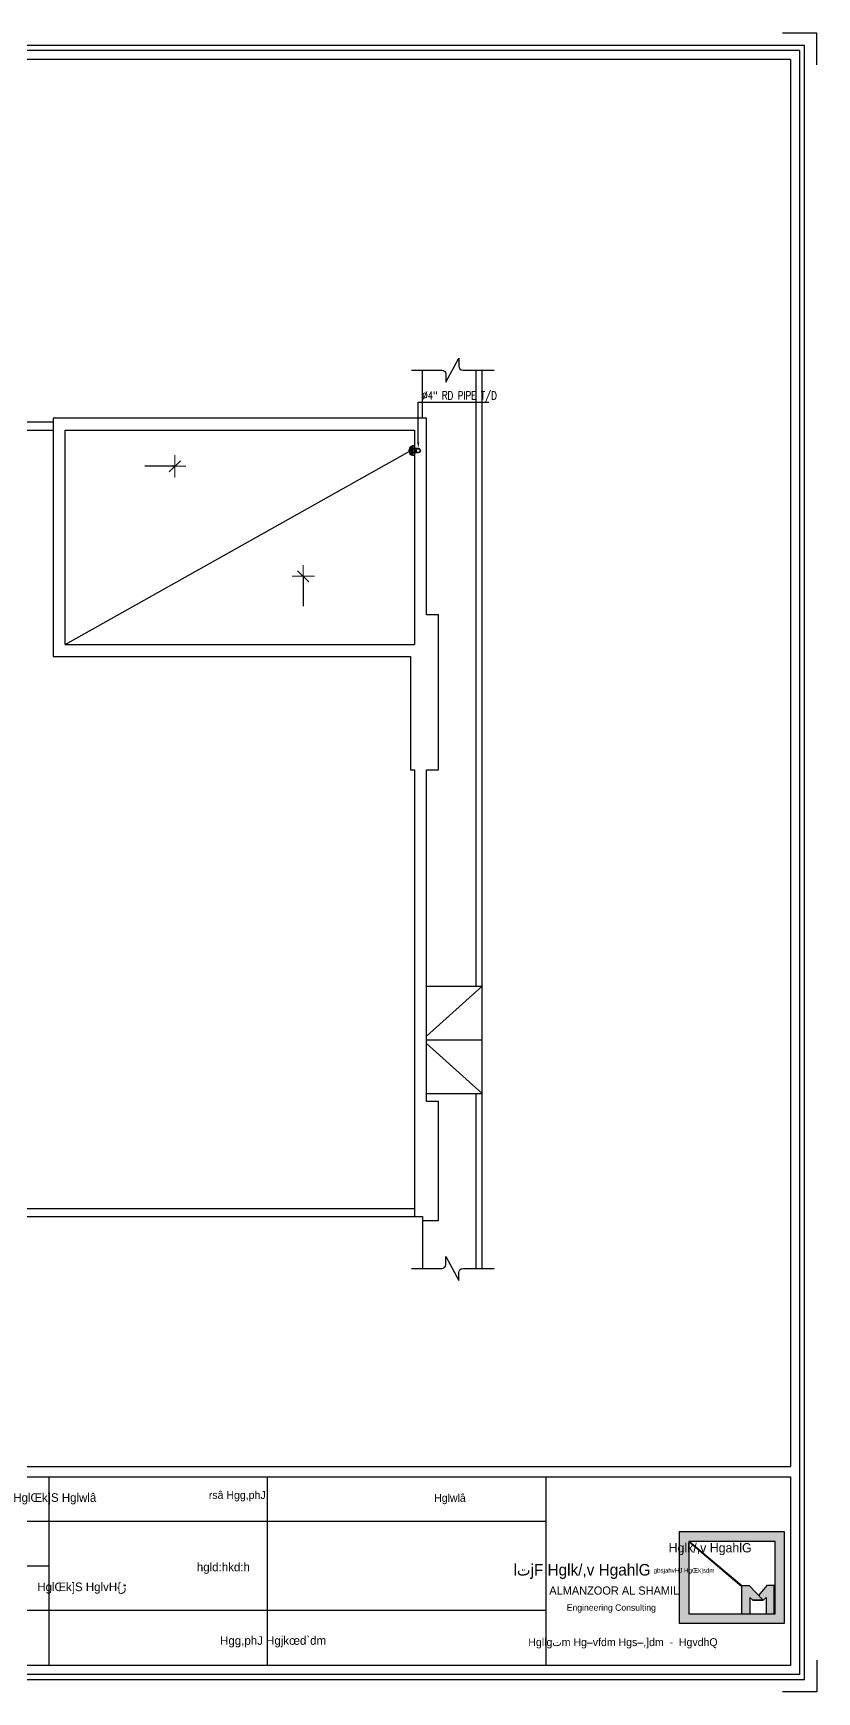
# Model space of a CAD drawing. Header units: metres. Extents: x -658 to -58, y -713 to -118.
# Drawn here: x -308.85 to -289.12, y -221.91 to -180.16 of the extents above; entities that cross this region are included whole.
import ezdxf
from ezdxf import colors
from ezdxf.entities.mleader import LeaderData, LeaderLine
from ezdxf.math import Vec2, Vec3

# ---------------------------------------------------------------- set-up
doc = ezdxf.new("R2010")
doc.units = ezdxf.units.M
doc.header["$LTSCALE"] = 100
doc.layers.add('DM_OUT', color=8, linetype='Continuous', lineweight=15)
doc.layers.add('Fram', color=7, linetype='Continuous', lineweight=25)
for name, color, linetype in [('plan', 8, 'Continuous'), ('RWP', 6, 'Continuous'), ('slope arrow', 255, 'Continuous'), ('WATER TEXT', 3, 'Continuous')]:
    doc.layers.add(name, color=color, linetype=linetype)
doc.styles.add('02-GROUND-FOR WORK$0$MZ', font='romans.shx', dxfattribs={"width": 0.8})
doc.styles.add('30X40', font='framd.ttf')
doc.styles.add('arbic', font='sosa.shx')
doc.styles.add('DM', font='ARIALUNI.TTF', dxfattribs={"height": 0.2})
doc.dimstyles.new('Copy of DM', dxfattribs={"dimtxt": 0.2, "dimasz": 0.07, "dimexe": 0.15, "dimexo": 0.063, "dimgap": 0.07, "dimtad": 1, "dimzin": 0, "dimdsep": 46, "dimtxsty": 'DM', "dimblk": 'TK', "dimcen": 0.09, "dimclrd": 74, "dimadec": 8, "dimazin": 0, "dimtfac": 1, "dimtmove": 2, "dimatfit": 1, "dimldrblk": 'TK', "dimfxl": 1, "dimtolj": 1, "dimtzin": 0, "dimarcsym": 0})

# ---------------------------------------------------------------- blocks, each defined once
blk = doc.blocks.new('A$Cb06f5615')
at = {"layer": 'plan'}
for p, q in [((-1.802800996135602, 21.40949198694278), (-1.802800996135602, 22.61898397388558)), ((-0.4528009961355792, 7.109491986910825), (-0.4528009961355792, 22.61898397388558)), ((-0.302800996135602, 0), (-0.302800996135602, 22.61898397388558)), ((-11.10280099613556, 21.30949198694276), (-41.80280099613549, 21.30949198694287)), ((-28.70354420505566, 21.10949198694283), (-11.10280099613556, 21.10949198694283)), ((-10.8028009961356, 21.10949198694271), (-2.002800996135591, 21.10949198694271)), ((-10.8028009961356, 15.70949198694262), (-10.8028009961356, 21.10949198694271)), ((-2.002800996135591, 21.10949198694271), (-2.002800996135591, 15.70949198694262)), ((-10.8028009961356, 15.70949198694262), (-2.002800996135591, 15.70949198694262)), ((-2.002800996135591, 12.55949198697482), (-2.002800996135591, 1.309491986942817)), ((-1.702800996135693, 7.109491986910825), (-0.302800996135602, 7.109491986910825)), ((-1.702800996135693, 5.759491986910803), (-0.302800996135602, 5.759491986910803)), ((-1.702800996135693, 4.40949198691078), (-0.302800996135602, 4.40949198691078)), ((-0.4528009961355792, 0), (-0.4528009961355792, 4.409491986910723)), ((-41.80280099613549, 1.309491986942874), (-1.802800996135602, 1.309491986942817)), ((-2.002800996135591, 1.509491986942862), (-30.00354420505579, 1.509491986942805)), ((-1.802800996135602, 1.309491986942817), (-1.802800996135602, 0))]:
    blk.add_line(p, q, dxfattribs=at)
for points in [[(-2.081583732264789, 22.61898397388558), (-1.316926012526892, 22.61898397388558, -0.414213562373095), (-1.216926012527438, 22.51898397388567), (-1.216926012527438, 22.31496770281291), (-0.8886759797437662, 22.91499996352803), (-0.8886759797437662, 22.71898397388549, 0.414213562373095), (-0.7886759797438572, 22.61898397388558), (0, 22.61898397388558)], [(-2.081583732264789, 0), (-1.316926012526892, 0, 0.414213562373095), (-1.216926012527438, 0.09999999999990905), (-1.216926012527438, 0.304016271072669), (-0.8886759797437662, -0.2960159896424557), (-0.8886759797437662, -0.09999999999990905, -0.414213562373095), (-0.7886759797438572, 0), (0, 0)]]:
    blk.add_lwpolyline(points, format="xyb", dxfattribs=at)
for points in [[(-1.802800996135545, 1.209491986942851), (-1.402800996135682, 1.209491986942851), (-1.402800996135682, 4.209491986942851), (-1.702800996135693, 4.209491986942851), (-1.702800996135693, 12.55949198697482), (-1.402800996135682, 12.55949198697482), (-1.402800996135682, 16.45949198691051), (-1.702800996135636, 16.45949198691051), (-1.702800996135636, 21.40949198694278), (-11.10280099613556, 21.40949198694278), (-11.10280099613556, 15.40949198694267), (-2.1028009961355, 15.40949198694267), (-2.1028009961355, 12.55949198697482), (-2.002800996135591, 12.55949198697482)], [(-0.302800996135602, 7.109491986910825), (-1.702800996135693, 5.849491986910721)], [(-1.702800996135693, 5.669491986910884), (-0.302800996135602, 4.40949198691078)]]:
    blk.add_lwpolyline(points, dxfattribs=at)
blk = doc.blocks.new('TK')
at = {"layer": 'DM_OUT'}
for p, q in [((1.414213562373094, 0), (-1.414213562373094, 0)), ((-0.7071067811865464, -0.7071067811865464), (0.7071067811865497, 0.7071067811865464)), ((0, 1.41421356237309), (0, -1.41421356237309))]:
    blk.add_line(p, q, dxfattribs=at)
blk = doc.blocks.new('Fram')
at = {"ltscale": 0.2}
h = blk.add_hatch(color=154, dxfattribs=at)
h.dxf.hatch_style = 1
h.paths.add_polyline_path([(-2.401247722956896, 2.788736570352569), (-2.401247722956896, 1.196914928099261), (-0.5616175798977565, 1.196914928099261), (-0.5616175798977565, 2.788736570352569)])
h.paths.add_polyline_path([(-0.7272022799068054, 2.623151870326922), (-0.7272022799068054, 1.362499628125391), (-2.235663022925777, 1.362499628125391), (-2.235663022925777, 2.623151870326922)], flags=16)
h = blk.add_hatch(color=154, dxfattribs=at)
h.dxf.hatch_style = 1
h.paths.add_polyline_path([(-2.222263333966112, 2.623151870326922), (-2.235663022925777, 2.623151870326922), (-1.306198699071501, 1.839315754433812), (-1.306198699071501, 1.85226536643205)])
at = {"ltscale": 0.2, "true_color": 0xffffff}
h = blk.add_hatch(color=7, dxfattribs=at)
h.dxf.hatch_style = 1
h.paths.add_polyline_path([(-1.171890114023199, 1.642930182152753), (-1.116665758179579, 1.596457794735727), (-0.9368719888204851, 1.596457794735727), (-1.181006652645934, 1.85265517434172), (-1.306198699071501, 1.85265517434172), (-1.306198699071501, 1.362499628125391), (-1.171890114023199, 1.362499628125391)])
at = {"ltscale": 0.2}
h = blk.add_hatch(color=154, dxfattribs=at)
h.dxf.hatch_style = 1
h.paths.add_polyline_path([(-0.8816476329987069, 1.642930182152753), (-0.8816476329987069, 1.362499628125391), (-0.7473390479288042, 1.362499628125391), (-0.7473390479288042, 1.85265517434172), (-0.8725310943543718, 1.85265517434172), (-1.018350499227381, 1.681962165697627), (-0.9368719888204851, 1.596457794735727)])
for p, q in [((-0.2175419706170487, 28.71044503047983), (-40.69072247540271, 28.71044503047983)), ((2.131628207280301e-13, 28.92798700111325), (-0.6005332444979103, 28.92798700111325)), ((-0.2175419706170487, 0.2175419706168213), (-0.2175419706170487, 28.71044503047983)), ((2.131628207280301e-13, 28.37507314729623), (2.131628207280301e-13, 28.92798700111325)), ((-0.3020107384033963, 28.62597626268234), (-40.60625370761636, 28.62597626268234)), ((-0.4575333873704039, 28.47045361369328), (-40.45073105873781, 28.47045361369328)), ((-0.4575333873704039, 28.47045361369328), (-0.4575333873704039, 3.930872548059369)), ((-0.3020107384033963, 28.62597626268234), (-0.3020107384033963, 0.3020107384249968)), ((-40.45073105873781, 3.930872548059369), (-0.4575333873704039, 3.930872548059369)), ((-40.45073105873781, 3.749429457597671), (-0.4575333873704039, 3.749429457597671)), ((-13.39888648593455, 3.749429457597671), (-13.39888648593455, 0.4575333874033447)), ((-9.59296713733579, 3.749429457597671), (-9.59296713733579, 0.4575333874033447)), ((-4.72956080898372, 3.749429457597671), (-4.72956080898372, 0.4575333874033447)), ((-0.4575333873704039, 3.749429457597671), (-0.4575333873704039, 0.4575333874033447)), ((-4.72956080898372, 2.97181621264258), (-40.34347971047328, 2.97181621264258)), ((-13.39888648593455, 2.194202967736828), (-19.61687414907578, 2.194202967736828)), ((-4.72956080898372, 1.416589722820163), (-19.61687414907578, 1.416589722803309)), ((-0.3020107384033963, 0.3020107384249968), (-40.60625370761636, 0.3020107384249968)), ((-0.4575333873704039, 0.4575333874033447), (-40.45073105873781, 0.4575333874033447)), ((2.131628207280301e-13, 0.5529138538115603), (2.131628207280301e-13, -2.557953848736361e-13)), ((-40.69072247540271, 0.2175419706168213), (-0.2175419706170487, 0.2175419706168213)), ((2.131628207280301e-13, -2.557953848736361e-13), (-0.6005332444979103, -2.557953848736361e-13))]:
    blk.add_line(p, q)
at = {"color": 154, "ltscale": 0.2}
for p, q in [((-2.235663022925777, 2.623151870326836), (-1.306198699071501, 1.839315754433756)), ((-2.222263333966112, 2.623151870326836), (-1.306198699071501, 1.852265366431965))]:
    blk.add_line(p, q, dxfattribs=at)
for points in [[(-0.5616175798977565, 2.788736570352484), (-2.401247722956896, 2.788736570352484), (-2.401247722956896, 1.196914928099176), (-0.5616175798977565, 1.196914928099176)], [(-0.7272022799068054, 2.623151870326836), (-2.235663022925777, 2.623151870326836), (-2.235663022925777, 1.362499628125306), (-0.7272022799068054, 1.362499628125306)]]:
    blk.add_lwpolyline(points, close=True, dxfattribs=at)
at = {"ltscale": 0.2}
blk.add_lwpolyline([(-1.306198699071501, 1.362499628125306), (-1.306198699071501, 1.852655174341635), (-1.181006652645934, 1.852655174341635), (-0.9368719888204851, 1.596457794735642), (-1.116665758179579, 1.596457794735642), (-1.171890114023199, 1.642930182152668), (-1.171890114023199, 1.362499628125306)], dxfattribs=at)
at = {"color": 154, "ltscale": 0.2}
for points in [[(-0.7473390479288042, 1.362499628125306), (-0.7473390479288042, 1.852655174341635), (-0.8725310943543718, 1.852655174341635), (-1.018350499226699, 1.68196216569774)], [(-1.116665758179579, 1.596457794735642), (-0.9368719888204851, 1.596457794735642), (-0.8816476329987069, 1.642930182152668), (-0.8816476329987069, 1.362499628125306)]]:
    blk.add_lwpolyline(points, dxfattribs=at)
at = {"style": 'arbic'}
for s, height, p in [('HglŒk]S Hglwlâ', 0.15, (-14.0211506177568, 3.313484396439662)), ('rsâ Hgg,phJ', 0.1376195567472951, (-10.60904705355119, 3.363766335909304)), ('Hglwlâ', 0.1376195567472951, (-6.677865778604883, 3.31342458610402)), ('hgld:hkd:h', 0.15, (-10.81786024060807, 2.102191226990726)), ('lتjF Hglk/,v HgahlG', 0.2, (-5.29305076908328, 2.028565453444344)), (' HglŒk]S HglvH{ڑ', 0.15, (-13.65781296893124, 1.755953278253401)), ('Hgg,phJ Hgjkœd`dm', 0.15, (-10.41241275107564, 0.8201865326377344)), ('Hgllgتm Hg–vfdm Hgs–,]dm  -  HgvdhQ', 0.1376195567472951, (-5.034366181552969, 0.7979572467863818))]:
    blk.add_text(s, height=height, dxfattribs=at).set_placement(p)
at = {"color": 9, "ltscale": 0.2, "style": 'arbic'}
for s, height, p in [('Hglk/,v HgahlG', 0.1610383288846767, (-2.586146266284914, 2.431749566638928)), ('gbsjahvHJ HgŒk]sdm', 0.07776753324681972, (-2.847619657975201, 2.079154751017285))]:
    blk.add_text(s, height=height, dxfattribs=at).set_placement(p)
at = {"color": 9, "ltscale": 0.2, "width": 83.41772714894827, "attachment_point": 1, "style": '30X40'}
for s, insert, char_height in [('ALMANZOOR AL SHAMIL', (-4.668520044717511, 1.837988259699841), 0.1432101496104114), ('Engineering Consulting', (-4.363529828824554, 1.525679776675133), 0.1124400373466352)]:
    blk.add_mtext(s, dxfattribs=dict(at, insert=insert, char_height=char_height))

msp = doc.modelspace()

# ---------------------------------------------------------------- hatches: boundary and pattern name
at = {"layer": 'RWP'}
h = msp.add_hatch(color=256, dxfattribs=at)
h.paths.add_polyline_path([(-299.2693237304698, -190.7860982159374), (-299.2689778726549, -190.5417511609616, 1.000000021560694)])
h.paths.add_polyline_path([(-299.2771347147387, -190.5501757955413), (-299.2774566778399, -190.7776505250714, -0.9309493937956512)], flags=16)
at = {"layer": 'RWP', "linetype": 'Continuous', "ltscale": 0.1}
msp.add_hatch(color=2, dxfattribs=at).paths.add_polyline_path([(-299.2774566778399, -190.7776505250714), (-299.2774682334667, -190.7858148894508, -0.9354144005685332), (-299.2771231591256, -190.5420114313964), (-299.2771347147387, -190.5501757955413, 0.9309493937371148)])
msp.add_hatch(color=2, dxfattribs=at).paths.add_polyline_path([(-299.2774566778399, -190.7776505250714), (-299.2774682334667, -190.7858148894508, -0.9354144005685332), (-299.2771231591256, -190.5420114313964), (-299.2771347147387, -190.5501757955413, 0.9309493937371148)])
at = {"layer": 'RWP'}
h = msp.add_hatch(dxfattribs=at)
h.set_pattern_fill('TRIANG', scale=0.0814490999077373, angle=1169.918881622385, style=0)
h.set_pattern_definition([(209.9188816223854, (-197.2347442174172, -114.886285236569), (-0.0264297231747963, 0.0153091402805367), [0.01527170623270059, -0.01527170623270059]), (149.9188816223855, (-197.2347442174172, -114.886285236569), (4.324280564610187e-05, 0.0305433818246322), [0.01527170623270065, -0.01527170623270065]), (269.9188816223854, (-197.2479590791672, -114.8786306665261), (-0.0264729659804425, -0.0152342415440956), [0.0152717062327008, -0.0152717062327008])])
h.paths.add_polyline_path([(-299.2764571598764, -190.5483968441605, 0.9309493937305579), (-299.276779122979, -190.7758715736915)])
at = {"layer": 'RWP', "linetype": 'Continuous', "ltscale": 0.1}
h = msp.add_hatch(color=2, dxfattribs=at)
h.paths.add_polyline_path([(-299.2101029169699, -190.6643810572399, 1), (-299.1001042428448, -190.6645367916029, 1)])
h.paths.add_polyline_path([(-299.202959759205, -190.6643911704708, 1), (-299.1072474008498, -190.6645266783709, 1)], flags=16)
h = msp.add_hatch(color=2, dxfattribs=at)
h.paths.add_polyline_path([(-299.0994773556441, -190.6645196927549, -1), (-299.2094760297828, -190.6646754271191, -1)])
h.paths.add_polyline_path([(-299.1066205134235, -190.6645298059867, -1), (-299.2023328717788, -190.664665313887, -1)], flags=16)

# ---------------------------------------------------------------- linework, layer by layer
at = {"layer": 'RWP'}
for p, q in [((-299.1535629095015, -190.6162975120595), (-299.2692189017245, -190.6163192046594)), ((-299.1535629095015, -190.7120657949496), (-299.2692189017245, -190.7120441021186)), ((-299.1545437004434, -190.6085569869965), (-299.2690724351865, -190.6085618959977)), ((-299.1545437004434, -190.7185525449296), (-299.2690724351865, -190.7185476359285))]:
    msp.add_line(p, q, dxfattribs=at)
at = {"layer": 'RWP', "color": 2, "linetype": 'Continuous', "ltscale": 0.1}
for centre, radius in [((-299.155103579908, -190.6644589244219), 0.0549993922028889), ((-299.1544766924818, -190.6645975599348), 0.0549993922028889), ((-299.155103579908, -190.6644589244219), 0.0478562271901165), ((-299.1544766924818, -190.6643202889057), 0.0478562271901165)]:
    msp.add_circle(centre, radius, dxfattribs=at)
msp.add_arc((-299.2691508015551, -190.6639246884517), 0.1221736498616059, 89.91890150774155, 269.9189080704035, dxfattribs=at)
msp.add_arc((-299.2691508015551, -190.6639246884517), 0.1221736498616059, 89.91890150774155, 269.9189080704035, dxfattribs=at)
at = {"layer": 'slope arrow', "linetype": 'Continuous'}
msp.add_line((-308.0484091856343, -195.5462070407806), (-299.2692189017245, -190.6163192046594), dxfattribs=at)

# ---------------------------------------------------------------- block references
at = {"layer": 'Fram', "linetype": 'Continuous', "xscale": 1.443331752045014, "yscale": 1.443331752045014, "zscale": 1.443331752045014}
msp.add_blockref('Fram', (-289.1162428706641, -221.9085258375064), dxfattribs=at)
at = {"layer": 'plan'}
msp.add_blockref('A$Cb06f5615', (-297.2456081894987, -211.2556990277233), dxfattribs=at)

# ---------------------------------------------------------------- leaders
at = {"layer": 'slope arrow', "linetype": 'Continuous'}
for points in [[(-305.2862916473902, -191.0590304509869), (-306.0405517634979, -191.0590304509869)], [(-302.0505815431352, -193.8275250961482), (-302.0505815431352, -194.5817852122559)]]:
    msp.add_leader(points, dimstyle='Copy of DM', override={"dimasz": 0.2, "dimgap": 0.07, "dimtad": 0, "dimclrd": 256}, dxfattribs=at)
at = {"layer": 'WATER TEXT', "color": 3}
ml = msp.add_multileader_mtext('Standard', dxfattribs=at)
ml.set_content('%%C4" RD PIPE T/D', color=3, style='02-GROUND-FOR WORK$0$MZ')
ml.set_leader_properties(color=1)
ml.build(insert=Vec2(0, 0))
ml.multileader.update_dxf_attribs({"text_left_attachment_type": 6, "text_right_attachment_type": 6, "dogleg_length": 100, "arrow_head_size": 0.15})
ctx = ml.context
ctx.base_point, ctx.char_height, ctx.arrow_head_size, ctx.landing_gap_size, ctx.plane_origin = Vec3(-299.0544766924817, -189.4435228858514), 0.2, 0.15, 9e-05, Vec3(-298.9949400887449, -190.7415458713135)
ctx.left_attachment, ctx.right_attachment = 6, 6
notes = []
notes.append((ctx, [(0, (1, 1, 0), (-299.1544766924818, -189.4435228858514), (1, 0), 0.1, [(0, [(-299.1544766924818, -190.6083443928794)], 0, [])])]))
ctx.mtext.insert, ctx.mtext.flow_direction = Vec3(-299.0543866924817, -189.1768562191847), 5
for ctx, leaders in notes:
    for number, flags, end, landing, length, lines in leaders:
        leader = LeaderData()
        leader.index, (leader.has_last_leader_line, leader.has_dogleg_vector, leader.attachment_direction) = number, flags
        leader.last_leader_point, leader.dogleg_vector, leader.dogleg_length = Vec3(end), Vec3(landing), length
        for number, points, colour, breaks in lines:
            line = LeaderLine()
            line.index, line.vertices, line.color, line.breaks = number, Vec3.list(points), colors.encode_raw_color(colour), breaks
            leader.lines.append(line)
        ctx.leaders.append(leader)

doc.saveas('drawing.dxf')
